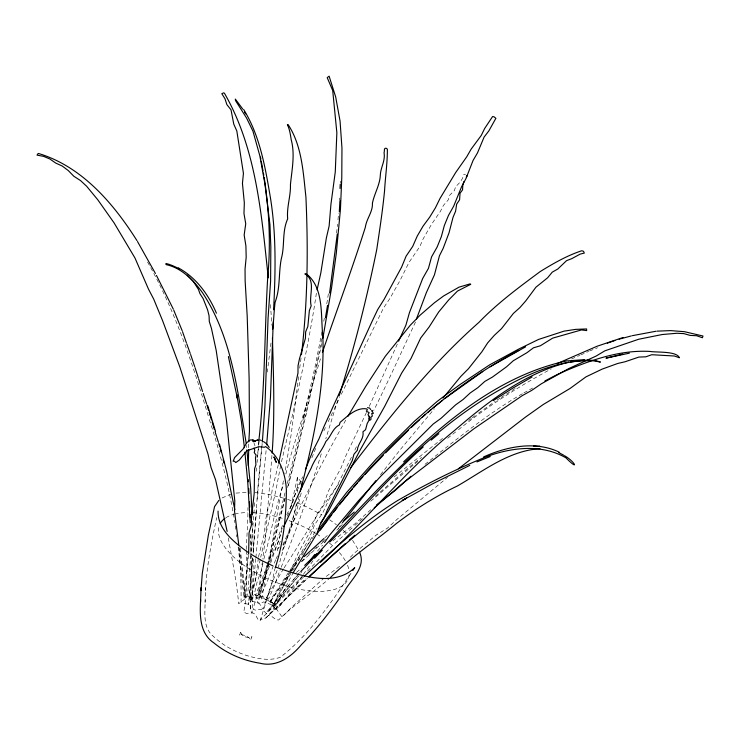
<?xml version="1.0" encoding="UTF-8"?>
<svg xmlns="http://www.w3.org/2000/svg" width="740" height="740" viewBox="0 0 740 740"><rect width="100%" height="100%" fill="white"/><g stroke="black" fill="none" stroke-linecap="round" stroke-linejoin="round"><path stroke-width="0.56" stroke-dasharray="3.7 2.78" d="M246.383 550.514L246.318 582.741L244.681 596.764L258.306 595.367L262.561 560.162M246.383 549.432C246.735 535.473 248.085 521.607 247.937 507.631M253.33 559.024L252.1 612.933L250.823 611.36L250.416 608.983L251.341 572.27L250.879 531.644M250.86 597.495L251.091 556.184M280.321 541.171L277.685 549.108L277.611 551.698L278.591 553.261M351.028 573.232C330.678 603.507 309.394 634.754 280.312 657.259C269.804 661.153 258.204 658.813 247.761 655.853C235.394 651.931 223.48 645.872 213.99 636.909C202.427 628.057 205.119 612.739 205.147 600.057M205.489 590.779C206.738 566.091 211.474 541.736 216.691 517.621M252.553 558.312L248.594 604.7L252.729 557.664M205.063 602.601L205.572 588.023M258.51 446.414L257.113 462.491M258.565 445.351L258.778 441.086M340.298 183.243L340.4 181.152M256.225 471.25L256.419 467.874M250.416 608.983L250.582 606.079L249.029 604.413L242.933 603.109L241.046 601.37C241.351 582.519 240.241 563.677 238.78 544.797M339.346 200.105L339.466 197.987M271.95 455.387L265.392 538.498L262.7 559.061M254.412 506.401L254.745 501.785M248.566 555.259C245.597 574.092 247.826 593.295 243.691 612.11L246.364 613.368L252.803 612.951L255.143 614.228L258.103 619.639L260.11 620.888L271.552 584.313L274.892 569.041M257.132 499.232L262.238 443.019M256.586 509.536L253.089 552.688M338.004 219.771L338.532 213.129M254.162 509.86L247.706 594.71L248.002 596.264L251.656 598.512L251.757 599.937L248.64 603.396M255.772 558.691L251.757 599.937M253.154 553.187L258.186 483.738L262.071 442.918M255.883 557.553L266.317 448.19M258.269 449.05L257.132 457.931M258.769 444.509L259.148 441.105M336.589 233.072L337.579 224.202M270.997 343.027L267.297 372.017M298.618 376.688L291.338 433.381L284.845 473.397M299.691 368.168L301.189 356.911M258.353 557.821L255.92 577.635L250.074 600.038L252.238 601.389L257.751 602.49L259.62 603.775L261.636 607.762L263.236 608.965L270.424 587.181L277.99 568.218M258.51 556.776L264.448 533.355L265.225 521.95L267.269 511.238L270.84 500.74L272.144 489.982L278.397 464.368M296.444 503.69C292.744 520.414 288.757 537.74 280.923 553.002M326.775 303.807L328.403 293.623M323.787 321.299L324.314 318.154M321.808 338.716C312.299 388.824 299.95 438.33 287.462 487.762M321.974 331.788L315.064 366.763L303.271 418.822L306.684 404.059L306.277 405.779M283.429 480.815C277.722 507.991 274.022 535.362 268.648 562.529M301.439 482.267L297.452 477.346L290.552 508.5M260.267 559.495L251.082 599.067L259.278 597.004L267.741 565.471M280.682 465.46L275.77 490.925L260.711 557.257M321.826 343.49L305.944 415.464L287.684 488.455M316.387 293.216C307.933 350.418 294.539 406.963 281.144 463.259M262.931 563.325L261.646 569.578L257.168 581.862L254.218 594.535L268.879 598.299L274.068 586.478L280.349 569.217M263.792 559.163C271.164 534.16 274.818 508.075 283.947 483.535M285.89 474.053L289.738 458.976L320.846 357.559M303.687 416.99L287.092 484.441M301.217 492.988C296.564 510.859 292.476 529.377 283.087 545.473M285.011 492.868L267.223 563.982M284.863 498.196L268.019 564.416M266.937 565.064L258.843 595.765L259.278 597.004M268.38 563.584L261.461 599.585L258.787 599.16L255.559 597.476L244.043 597.152L244.996 582.62L247.576 568.227L247.151 554.149M285.325 497.983L268.99 561.947M299.191 496.188C292.707 520.035 284.789 543.345 278.37 567.201M268.694 563.038L260.471 593.804L259.111 594.673M282.162 528.11L278.203 541.81L269.601 562.557M293.974 567.173L294.326 565.971L296.777 563.64M321.289 453.833C315.092 473.988 308.118 493.765 301.596 513.764C295.177 532.153 287.999 550.144 280.793 568.218M290.284 508.926L293.586 498.177L301.457 480.954M337.829 400.062L325.794 438.764M415.501 322.002C401.654 351.509 388.287 381.341 373.7 410.571M282.458 525.428L268.675 562.354M270.618 563.066L281.829 531.524M269.517 566.091C263.967 580.493 256.373 594.192 253.117 609.399L255.642 610.149L260.795 609.242L263.042 610.038L266.881 614.034L268.851 614.848C279.85 602.332 285.372 586.459 293.502 572.233M268.287 563.371L255.365 595.811L266.317 599.465L274.494 604.164L290.968 571.409M275.678 559.718L267.556 580.808L257.132 602.804L259.721 603.146L263.773 601.925L273.634 605.496L278.638 594.155L291.209 572.779M298.192 576.515L280.358 597.689L273.966 607.734L270.572 602.869L270.128 601.694L271.09 600.473L270.766 599.474L289.072 571.567M269.193 563.556L263.56 581.316L257.973 594.035L265.947 599.899L274.392 603.22L279.72 590.298L287.12 578.199L290.034 571.918M311.892 457.764L316.591 446.164M397.325 344.1L369.269 406.343M366.476 412.439L346.043 455.396L341.085 467.819L328.209 491.443L323.769 504.023L316.239 515.53L311.919 528.295L298.377 552.752L290.515 570.873M282.828 544.927C301.652 502.34 322.714 460.715 345.728 420.181M323.843 430.884L326.238 425.796M354.858 450.077L357.272 444.962M351.435 457.264L336.117 487.493L328.995 499.463L322.816 512.746L314.796 524.475L309.339 537.924L291.477 570.457M328.162 421.717L333.629 410.293M334.119 409.257L339.845 397.297M341.316 394.263L383.514 307.988L389.795 298.636L400.266 280.081L408.924 262.524L419.802 246.624L423.151 238.854L431.568 224.248L440.439 211.326L443.417 205.433L448.153 200.004L449.865 195.027L454.443 190.541L455.618 186.526C459.503 183.391 462.824 179.237 463.934 174.288L465.571 174.242M286.75 514.753L292.707 502.608L296.638 488.733L302.817 476.763M276.057 558.728L277.509 555.823M287.185 516.233L289.294 512.145M303.567 551.716L317.118 528.157M270.128 601.694L288.813 573.666M270.803 601.185L289.081 573.907M283.503 568.801L266.391 597.735L278.388 607.688L295.38 586.219L302.484 575.711M284.132 567.839C302.364 539.858 318.718 510.896 338.587 483.951M313.02 560.818L303.132 574.749M228.318 537.943C232.11 559.847 236.643 581.603 238.696 603.766L245.708 598.235L243.969 597.106L244.774 595.913L239.399 547.258M292.466 570.929L294.344 568.144M289.701 570.642L311.503 539.534M290.663 570.993L303.696 552.54M290.977 571.215L299.672 558.765M338.106 528.887L342.574 522.505M312.141 538.627L314.685 534.992M298.507 574.092L285.316 589.086L267.001 611.73L268.509 611.185L270.026 608.012L271.45 607.633L275.585 609.177L276.899 608.937L293.502 590.511L305.99 578.06M300.718 573.121L301.985 571.419M380.499 474.682L400.238 449.689L434.334 408.822M277.685 549.108L279.304 547.027M268.509 611.185L298.572 575.859M274.309 602.499L289.072 584.961M293.17 580.003L296.712 575.85M297.425 575.017L299.543 572.52M317.46 551.134L322.594 545.149M303.465 577.061L260.526 619.454L263.366 619.362L265.854 617.918L307.424 578.144M307.6 571.04L333.315 544.788L354.016 526.196M350.409 557.183L355.265 552.345L376.235 535.094L387.298 528.268L397.361 519.064L447.469 477.439M303.076 575.665L273.846 605.32L282.134 616.994L292.134 606.717L323.621 578.467M265.854 617.918L308.081 577.811M308.784 554.501L310.384 552.974M314.371 549.163L316.766 546.879M301.346 561.438L305.518 557.572M301.781 561.669L323.917 541.282M324.795 537.786L327.302 535.538M354.867 525.437L363.451 517.843M375.411 496.179L407.786 468.309L421.643 457.348M322.621 541.736L325.961 538.803M370.712 501.211L414.095 464.378M296.444 572.446L301.393 568.181M339.753 526.806L342.343 524.586M336.746 530.173L338.467 528.712M330.567 577.404C313.964 592.527 294.307 603.868 278.619 620.018L276.288 619.759L270.711 615.68L268.13 615.578M394.041 477.023L444.222 437.081M370.749 509.74L354.747 523.976L332.982 540.681M425.028 464.322C456.608 439.301 487.854 413.484 522.93 393.421M458.467 429.718C487.327 406.464 518.731 386.474 551.318 368.881M414.946 463.703L419.321 460.28M447.672 438.237L457.579 430.43M326.303 576.377L340.881 565.379M468.707 420.375L471.38 418.405M472.268 417.749L475.829 415.112M478.502 413.151L495.282 401.284M515.179 388.445L500.869 397.621M497.04 400.072L499.916 398.231M523.902 392.885L532.596 388.038M222.056 497.965L230.677 494.265M580.826 354.913L588.642 351.407M571.539 358.937L579.79 355.357M589.614 350.973L597.606 347.763M235.949 493.108L248.122 492.23M254.884 492.516L269.406 494.551L284.706 498.427M287.61 499.398L292.448 501.008M297.249 502.867L307.674 507.307L322.011 514.901M329.541 519.702L336.46 524.743M343.055 530.275L347.079 534.132M352.555 540.339L359.113 550.986M147.556 262.053C175.463 311.013 192.853 364.746 209.022 418.452M254.995 445.906L253.839 442.474M209.355 419.534C220.335 453.269 229.132 487.752 234.904 522.773M238.178 547.063L243.969 597.106M235.422 526.038L235.847 529.304M236.56 534.743L236.837 536.916M240.213 548.201L245.708 598.235M246.392 445.415L246.596 447.598M270.424 304.593L271.969 325.471M252.534 521.182L253.293 553.243M297.452 477.346L297.757 492.294M250.666 534.789L251.082 554.029M248.686 444.028L248.696 448.533M349.114 574.869A69.727 31.108 22.8 0 1 276.51 582.565A69.727 31.108 22.8 0 1 219.373 525.308M225.82 517.769A69.727 31.108 22.8 0 1 233.637 514.374M234.682 514.096A69.727 31.108 22.8 0 1 247.595 512.57M253.2 512.709A69.727 31.108 22.8 0 1 283.032 518.555M289.072 520.627A69.727 31.108 22.8 0 1 315.832 533.475M316.711 534.012A69.727 31.108 22.8 0 1 320.957 536.768M328.976 542.688A69.727 31.108 22.8 0 1 332.963 546.092M339.346 552.54A69.727 31.108 22.8 0 1 346.709 563.38M347.513 565.221A69.727 31.108 22.8 0 1 348.836 569.689M240.694 632.339L241.888 634.698L245.384 636.899L249.861 637.788L251.961 636.696L250.388 640.433L249.602 638.148L245.773 635.595L241.286 634.707L239.196 635.799L240.694 632.339"/><path stroke-width="1.11" d="M273.245 321.9L270.47 397.584L266.659 444.832M359.483 552.068C366.661 567.229 350.732 579.707 344.257 591.556C331.317 610.167 317.562 628.325 301.606 644.466C291.338 656.843 276.779 667.6 259.897 663.197C243.127 660.58 226.93 653.605 213.777 642.829C199.504 633.301 199.763 615.144 200.623 599.872M200.965 590.64L202.307 573.306L208.329 535.288L214.554 506.623L218.79 500.462M218.06 511.09C217.606 529.905 234.959 542.892 248.723 552.845M200.531 602.628L201.058 587.671M273.587 309.755C275.548 272.283 276.39 234.525 270.359 197.349C265.253 167.286 259.971 135.883 243.701 109.548M252.858 440.467L252.886 439.958L250.268 439.967L246.771 442.631L243.247 448.856L234.645 457.551L233.146 461.196L234.534 461.261L235.801 462.583L239.325 460.039L246.836 450.753L258.907 446.701L264.411 447.265L265.632 446.581C279.378 456.108 285.557 473.545 286.371 489.686C286.26 516.178 283.522 542.892 275.16 568.043M340.021 188.469L340.243 184.288M248.621 554.14L249.047 532.782L251.378 525.382L251.443 518.389L254.199 493.247L254.588 468.707L255.911 464.85L255.467 457.921L256.105 455.007L254.236 452.603L254.764 450.253L253.977 448.061M248.807 441.808L249.454 430.708L249.13 378.529L247.206 316.267L245.143 281.015L245.042 269.12L246.189 257.178L245.902 245.921L244.163 235.033L245.736 223.73L243.969 213.527L244.329 202.843L242.443 183.4L243.432 173.336L236.828 130.989L233.766 124.117L231.019 109.835L226.875 104.599L224.942 98.66L221.815 93.712L223.637 92.842L224.433 93.231C256.586 149.101 261.516 215.1 268.269 277.824M339.309 211.668L339.928 200.762M248.252 465.525L248.705 449.661M272.126 453.139C274.938 414.798 273.55 376.29 272.431 337.903M301.707 487.484L302.105 483.081M262.349 441.928L264.92 406.353L268.056 318.552L270.6 281.061L270.831 246.91L269.952 224.729L264.957 184.121L259.832 155.816L252.914 131.063L246.531 117.975L235.468 100.501L235.339 99.105L242.803 109.122M258.778 441.086C265.17 386.798 264.485 331.992 267.704 277.528C270.896 244.219 269.221 210.465 264.152 177.424M337.274 234.081L329.587 293.04M301.448 354.71C307.729 302.318 308.256 249.565 305.916 197.062C303.224 172.614 301.985 145.669 288.11 124.597C287.86 124.468 287.629 124.801 287.37 124.672C289.692 129.278 290.394 134.578 291.199 139.647C295.204 154.475 291.893 169.691 290.441 184.621C290.848 196.202 286.51 207.329 287.675 218.874C281.903 231.592 284.956 245.625 281.32 258.713C278.462 273.18 280.442 288.156 275.095 302.29C273.985 311.216 273.772 320.216 272.709 329.143M325.471 317.7L327.524 305.352M322.871 338.236L331.502 288.212L336.275 253.543L340.456 209.115L341.778 177.739L341.963 148.111L340.067 121.138L335.72 97.079L329.115 76.174L327.21 77.645L332.704 90.502L336.857 132.71L335.276 171.911L330.937 204.305L329.124 226.061L326.368 237.947L320.818 272.94L317.072 289.858M278.619 463.259L297.97 373.071L298.035 365.8L299.496 358.715L305.426 338.3L305.648 331.918L307.84 326.451L309.366 310.587L311.17 305.833C308.534 295.454 316.507 280.488 304.88 273.883L306.943 274.318C324.305 288.656 320.494 316.008 322.871 336.515C324.731 388.87 313.418 440.596 300.357 491.092M339.096 395.993C354.349 347.754 366.726 298.803 376.762 249.445C379.685 229.788 382.645 210.465 384.56 190.744C385.355 176.823 387.418 163.142 387.371 149.129L386.067 148.194C383.533 147.945 384.819 151.136 384.051 152.736C385.512 160.784 380.665 167.296 380.332 175.038C379.944 184.871 374.357 193.519 372.433 203.149C372.914 211.954 366.476 218.661 365.366 227.18C352.046 269.397 336.682 310.375 322.427 352.36M416.463 318.959L426.37 292.614L434.463 274.799L439.449 255.763L443.168 248.335L449.05 232.73L453.028 217.329L455.581 211.261L456.663 204.138L459.577 199.809L460.049 193.242L462.546 189.865L462.833 184.898L463.971 181.476M305.38 469.595L312.909 450.808L318.968 438.903L323.963 426.564L372.276 320.975L377.714 309.551L384.226 299.154L401.626 267.094L406.112 256.142L412.68 246.494L417.258 236.051L423.058 226.144L429.7 217.162L435.388 207.885L440.041 198.394L455.692 172.522L466.7 156.852L471.139 149.138L481.268 135.429L484.635 128.519L492.609 116.513L494.043 116.809L495.883 118.308L488.844 130.915L484.127 137.029L477.494 152.893L473.036 160.524L466.043 178.405L461.51 186.933L453.685 206.155L448.486 215.405L444.361 225.45L441.364 236.56L437.146 247.012L431.559 256.9L428.46 268.315L422.679 278.49L409.424 312.715L405.909 325.175L398.62 341.186M283.707 526.713C292.994 507.363 301.272 487.42 311.124 468.217C314.805 458.523 322.039 450.679 325.924 441.401C331.141 436.35 332.362 428.442 339.355 424.936L340.113 422.337C347.532 416.204 356.125 407.379 366.448 408.841L367.41 409.793L366.337 411.209L369.14 412.596L367.993 414.761L369.713 417.064C367.031 420.228 372.331 421.689 370.749 417.379L372.34 416.102L371.721 413.392L373.349 413.382L371.906 410.423L372.118 411.394M347.874 416.37L365.717 386.4L385.374 356.199L410.358 325.156L420.015 315.24L434.463 302.725L443.639 295.935L458.985 287.166L470.048 283.901L470.76 284.299L457.487 291.07L448.616 300.024L438.69 311.984L429.163 326.932L420.69 338.014L410.931 358.641L401.663 373.071L384.606 406.519L359.816 450.632L328.468 511.062L320.762 522.736M293.502 572.233L316.933 533.531L319.967 525.002L324.166 517.797L327.311 510.063L352.296 460.474L353.924 454.323L357.374 450.207C357.772 443.464 364.219 438.903 362.97 431.753L365.551 429.727L367.188 423.539L369.399 419.488L369.121 416.398M352.878 570.448L354.728 567.673C333.805 587.773 299.339 575.248 275.632 567.09M466.283 177.073L467.116 175.861L466.625 175.584M324.527 542.559L329.975 534.724L358.752 500.407L380.971 475.996L433.214 424.02L441.012 418.341L455.507 404.965L463.036 399.545L470.27 392.903L477.735 387.742L484.894 381.368L492.377 377.113L506.539 366.809L513.273 360.759L526.991 352.666L533.466 347.818L540.339 345.784L552.623 338.143L581.474 329.929L586.681 330.604L586.598 328.949L575.702 329.374L564.019 331.141L538.581 339.429L518.379 349.252L489.806 364.755L460.234 384.402L444.888 395.549L437.174 401.404L414.474 421.208L376.253 459.022L346.653 492.442L318.505 529.544M342.574 522.505L375.901 480.639M350.371 468.133C389.776 416.74 430.31 365.292 478.965 322.335C497.493 303.169 518.925 287.305 540.283 271.515C553.446 263.421 566.988 255.568 581.779 250.749L583.49 251.304L584.323 253.071L580.169 254.107L571.668 258.704L566.581 260.628L557.812 269.009L552.234 272.172L547.646 277.759L535.945 287.194L525.807 300.838L519.952 307.544L513.384 313.418L501.535 328.625L494.283 335.387L487.688 342.861L481.851 351.824L468.503 368.677L460.77 376.466L443.019 398.055M327.977 519.804L320.401 529.997M329.254 518.083L331.807 514.642M317.423 533.355C370.981 459.605 437.543 393.134 518.74 350.335M308.876 562.326L314.694 554.565M333.731 512.108L336.968 507.918M339.549 504.569L352.536 488.668M353.998 486.929L357.661 482.711M359.122 481.019L362.813 476.838M300.755 571.548C364.45 504.634 424.288 430.199 507.057 385.799C533.91 371.221 563.889 358.854 595.025 360.907C596.431 361.175 599.317 362.091 600.464 362.054C593.054 359.464 584.766 359.982 576.996 361.185M365.061 474.349L383.32 455.202M330.003 541.865C361.028 510.165 390.045 476.394 423.262 446.904M314.546 558.238L322.289 550.181M385.614 452.871L408.48 430.19M320.512 562.308C366.809 519.776 406.001 469.9 454.897 430.171C488.539 401.219 524.956 373.016 568.607 362.212M304.704 565.341L316.951 553.52M403.633 461.862C449.615 417.591 502.506 374.829 566.304 361.009M411.523 427.267L419.599 419.691M304.131 556.656L323.954 538.535M309.024 576.645L338.865 549.321M308.876 577.071C339.577 548.525 371.055 520.387 406.621 497.992L402.255 500.518L432.336 483.951L469.761 465.386M304.233 576.321C333.601 549.034 363.396 521.82 397.565 500.582C426.342 484.006 456.108 468.947 486.92 456.571C512.135 447.247 541.819 443.88 565.924 457.829C579.892 471.917 574.74 461.427 564.583 455.748M339.669 548.599L345.293 543.613M330.567 577.404C350.769 557.34 374.56 541.587 396.446 523.476C415.418 509.009 435.657 496.253 457.228 486.069C483.451 471.029 508.898 450.623 539.987 448.681M422.115 417.36L425.491 414.409M428.025 412.208L431.411 409.312M349.289 540.089L354.83 535.251M344.082 520.701L354.229 512.071M411.024 476.236L374.264 507.816M433.104 407.888L442.474 400.331M431.143 440.152L438.839 433.705M376.632 504.856L395.151 490.49L404.956 481.601L473.942 428.747L522.227 395.65L531.672 390.415L541.329 383.81L568.977 368.464L595.996 356.125L604.904 350.815L638.666 339.253L662.272 334.517L676.915 333.268L683.825 333.611L690.106 335.387L696.618 335.729L702.399 337.745L703 336.016L684.454 331.687L670.718 330.614L657.139 331.141M458.402 468.762L525.335 417.212L543.28 404.493L570.031 388.482L585.969 376.864L602.157 369.112L617.65 363.497L625.124 361.74L638.888 357.069L645.752 356.828L651.783 354.719L674.455 356.014L679.413 357.781C676.758 350.889 656.408 352.61 649.803 351.417C618.51 349.733 588.522 360.898 560.273 373.089M445.036 398.324L482.776 371.499M493.229 400.627L512.737 388.176L532.115 376.956M490.093 366.79L525.594 346.847M544.862 381.007L550.865 377.798M551.809 377.326L559.329 373.561M556.776 363.738L597.143 346.218L623.135 337.486M483.562 456.959C506.743 446.516 535.27 440.651 559.144 452.121M476.939 461.927L490.232 456.506M607.309 343.184L614.894 340.493M255.198 440.846L258.047 439.949L253.802 441.281L255.198 440.846L252.571 440.985L254.967 440.883L252.886 439.958M619.121 339.17L631.35 335.914M632.349 335.673L656.084 331.224M622.775 354.099L605.977 358.169L629.37 353.156M566.914 360.907L584.6 359.631M570.651 361.943L573.722 361.546M538.933 446.331L540.098 446.396L533.466 445.98M367.512 407.657L369.565 408.055L370.721 409.572M38.434 153.458C82.038 166.565 113.442 203.398 136.965 240.62M259.925 439.958L261.322 440.411M558.737 452.565L563.76 455.257M272.579 565.739L261.608 560.495L250.518 553.964M178.257 267.843C196.128 277.435 208.652 294.816 216.422 313.168M263.496 441.558L266.622 443.824L269.193 447.423M179.302 269.055C177.915 267.695 162.809 261.164 166.213 264.643C181.559 267.936 193.538 280.201 202.362 292.559C231.777 336.774 237.855 391.941 246.189 443.232M187.238 275.114L193.381 281.514L198.44 289.405L199.967 293.651L203.149 298.627L207.579 309.81L209.05 315.647L209.3 321.53L211.455 328.44L216.2 350.464L226.394 419.589L234.793 500.86L234.506 511.164L238.78 544.797M244.514 111.981L245.652 113.886M137.501 241.527L155.419 273.476M156.445 275.419L173.271 309.043M273.902 457.098L276.27 462.38L274.189 457.052L275.391 460.169M173.724 310.097L182.179 330.706M186.776 343.813L190.226 353.433M182.53 331.705L186.388 342.75M190.606 354.497L194.713 366.615M203.232 393.495L206.562 403.735M195.036 367.632L198.311 377.872M215.1 431.762L218.467 442.372M198.644 378.889L202.556 391.451M215.525 431.328L207.709 405.724M206.886 404.808L208.523 410.191M209.17 412.337L210.151 415.565M210.484 416.639L211.464 419.894M212.121 422.059L214.424 429.644M219.503 444.222L226.514 470.779L234.858 509.777M218.763 443.454L219.641 446.683M220.233 448.838L221.112 452.075M223.138 459.753L223.998 463.092M228.392 356.541L237.512 398.805L236.763 394.651L241.444 421.68L244.404 447.709M227.152 531.413L215.599 479.807L211.029 467.486L207.977 453.999L179.839 366.994L162.652 320.827L153.707 299.127L148.472 289.072L134.967 257.983L114.08 222.897L97.754 199.735L86.599 186.221L80.549 180.588L73.824 176.25L68.321 170.589L62.271 166.056L55.639 163.022L49.885 159.008L43.66 156.381L37 155.123L38.129 153.55M260.48 157.056L260.878 159.044M261.266 161.163L262.423 167.536M262.617 168.637L263.014 170.838M263.412 173.04L263.81 175.232M246.864 449.837L250.684 488.085L252.146 514.605M244.894 452.177L247.687 481.324L250.194 522.607M248.141 479.492L248.298 481.749M250.203 514.568L250.398 517.76M249.463 501.933L249.75 507.141M248.732 488.354L249.001 493.589M220.187 523.568A69.727 31.108 22.8 0 1 224.914 518.389"/></g></svg>
